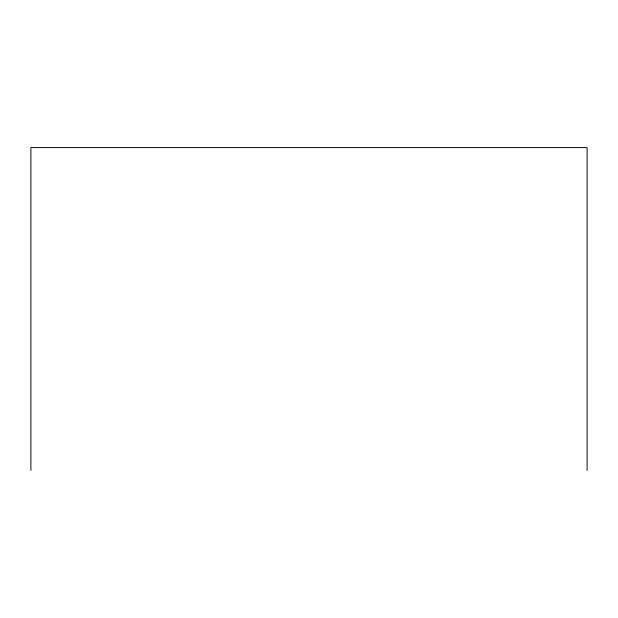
<?xml version="1.0" encoding="UTF-8"?>
<svg xmlns="http://www.w3.org/2000/svg" width="618" height="618" viewBox="0 0 618 618"><rect width="100%" height="100%" fill="white"/><g stroke="black" fill="none" stroke-linecap="round" stroke-linejoin="round"><path stroke-width="0.93" d="M587.1 470.422L587.1 147.578L30.9 147.578L30.9 470.422"/></g></svg>
